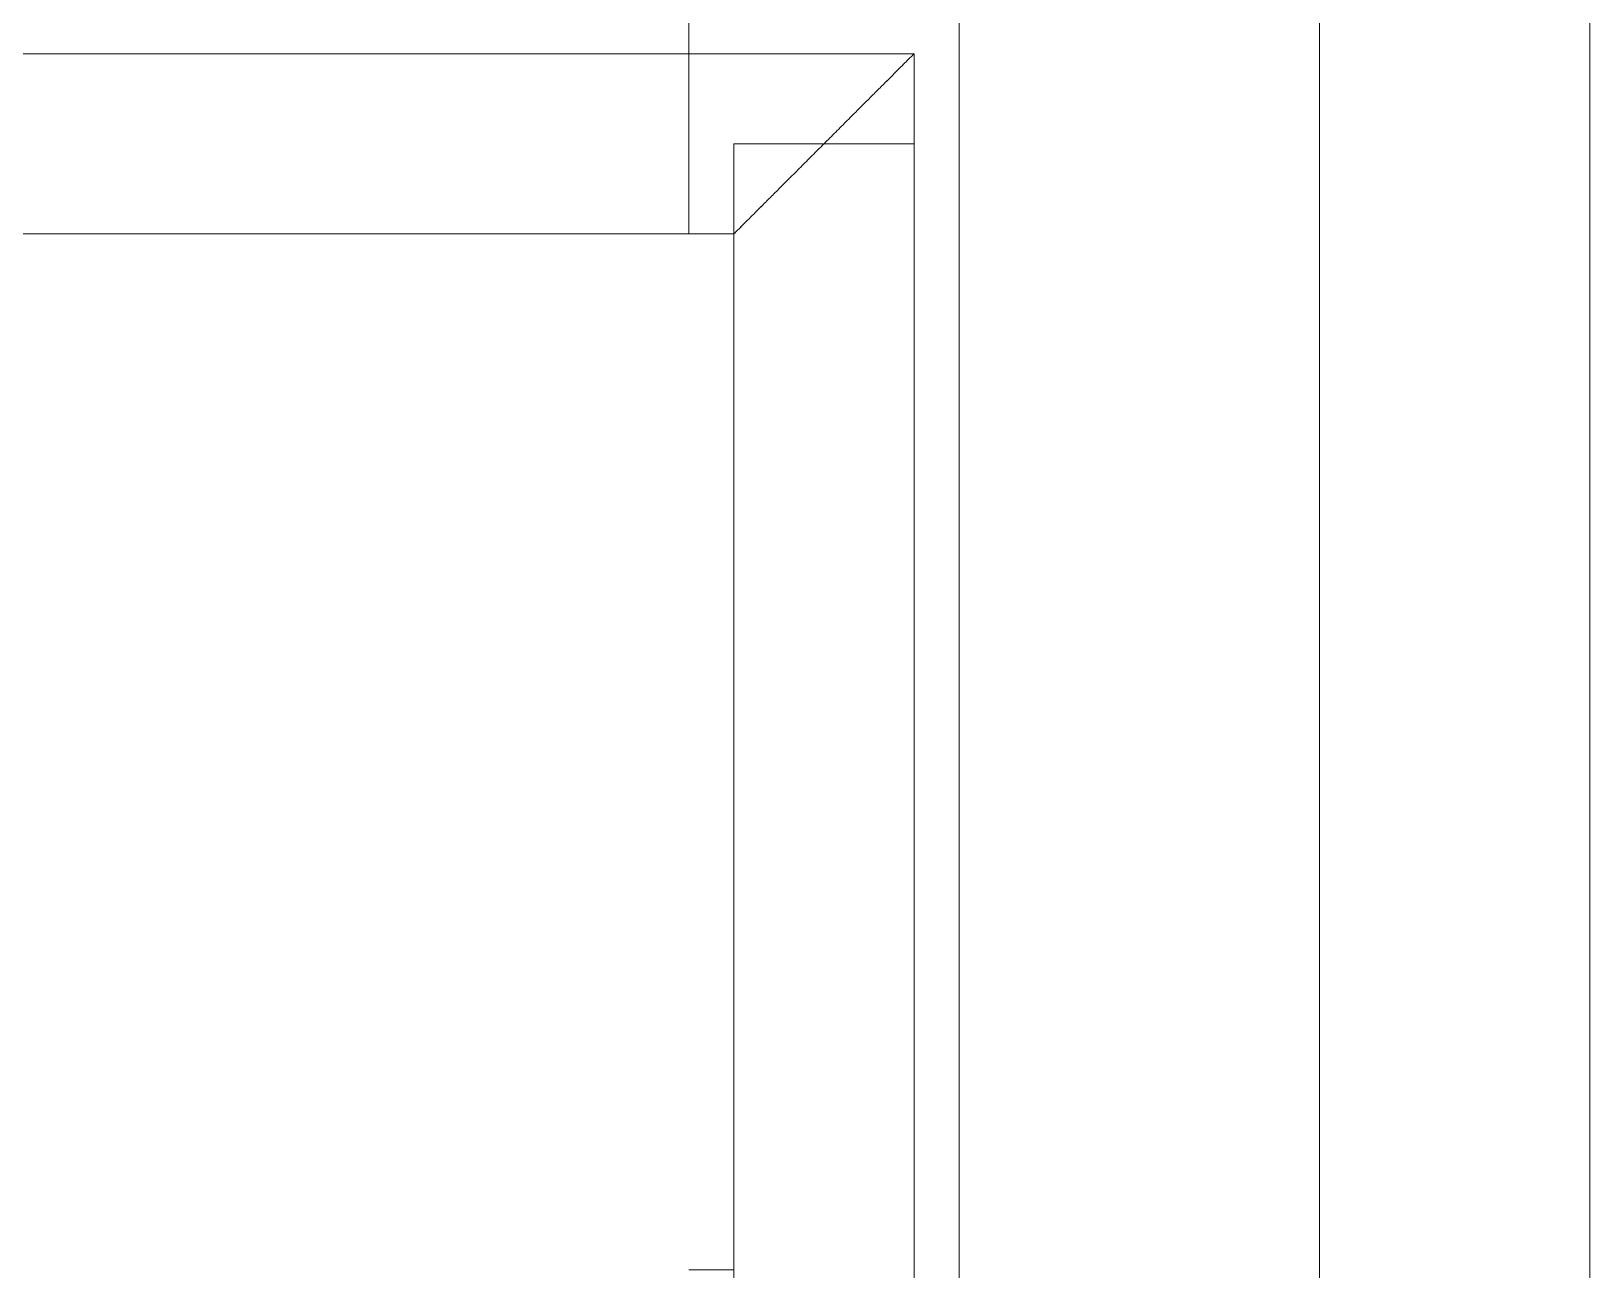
# Model space of a CAD drawing. Header units: inches. Extents: x 6 to 8416, y -388 to 6104.
# Drawn here: x 5383.02 to 5391.67, y 1438.69 to 1445.56 of the extents above; entities that cross this region are included whole.
import ezdxf

# ---------------------------------------------------------------- set-up
doc = ezdxf.new("R2010")
doc.units = ezdxf.units.IN
doc.header["$MEASUREMENT"] = 0
doc.linetypes.add('Overhead 3_32_', pattern=[60, 36, -24])
for name, color, linetype, lineweight in [('A-FLOR', 192, 'Continuous', 18), ('A-FLOR-HRAL', 11, 'Continuous', 9), ('S-STRS', 31, 'Continuous', 9), ('S-STRS-MBND', 31, 'Overhead 3_32_', 9)]:
    doc.layers.add(name, color=color, linetype=linetype, lineweight=lineweight)

# ---------------------------------------------------------------- blocks, each defined once
blk = doc.blocks.new('Railing - Railing-8922479-LEVEL 3 - PLAN Copy 1 Copy 1')
at = {"layer": 'A-FLOR-HRAL', "lineweight": 18}
for p, q in [((1260.625, 1445.4358), (1259.375, 1445.4358)), ((1260.625, 1445.4358), (1259.375, 1445.4358)), ((1260.625, 1445.4358), (1259.375, 1445.4358)), ((1260.625, 1445.4358), (1259.375, 1445.4358)), ((1260.625, 1445.4358), (1259.375, 1445.4358)), ((1260.625, 1445.4358), (1259.375, 1445.4358)), ((1260.625, 1445.4358), (1259.375, 1445.4358)), ((1260.625, 1445.4358), (1259.375, 1445.4358)), ((1260.625, 1445.4358), (1259.375, 1445.4358)), ((1260.625, 1444.9358), (1260.625, 1445.4358)), ((1260.625, 1444.9358), (1260.625, 1445.4358)), ((1260.625, 1444.9358), (1260.625, 1445.4358)), ((1260.625, 1444.9358), (1260.625, 1445.4358)), ((1260.625, 1444.9358), (1260.625, 1445.4358)), ((1260.625, 1444.9358), (1260.625, 1445.4358)), ((1260.625, 1444.9358), (1260.625, 1445.4358)), ((1260.625, 1444.9358), (1260.625, 1445.4358)), ((1260.625, 1444.9358), (1260.625, 1445.4358)), ((1260.625, 1438.21), (1260.625, 1444.9358)), ((1260.625, 1438.21), (1260.625, 1444.9358)), ((1260.625, 1438.21), (1260.625, 1444.9358)), ((1260.625, 1438.21), (1260.625, 1444.9358)), ((1260.625, 1438.21), (1260.625, 1444.9358)), ((1260.625, 1438.21), (1260.625, 1444.9358)), ((1260.625, 1438.21), (1260.625, 1444.9358)), ((1260.625, 1438.21), (1260.625, 1444.9358)), ((1260.625, 1438.21), (1260.625, 1444.9358)), ((1259.375, 1444.4358), (1259.625, 1444.4358)), ((1259.375, 1444.4358), (1259.625, 1444.4358)), ((1259.375, 1444.4358), (1259.625, 1444.4358)), ((1259.375, 1444.4358), (1259.625, 1444.4358)), ((1259.375, 1444.4358), (1259.625, 1444.4358)), ((1259.375, 1444.4358), (1259.625, 1444.4358)), ((1259.375, 1444.4358), (1259.625, 1444.4358)), ((1259.375, 1444.4358), (1259.625, 1444.4358)), ((1259.375, 1444.4358), (1259.625, 1444.4358)), ((1259.625, 1444.4358), (1259.625, 1438.6858)), ((1259.625, 1444.4358), (1259.625, 1438.6858)), ((1259.625, 1444.4358), (1259.625, 1438.6858)), ((1259.625, 1444.4358), (1259.625, 1438.6858)), ((1259.625, 1444.4358), (1259.625, 1438.6858)), ((1259.625, 1444.4358), (1259.625, 1438.6858)), ((1259.625, 1444.4358), (1259.625, 1438.6858)), ((1259.625, 1444.4358), (1259.625, 1438.6858)), ((1259.625, 1444.4358), (1259.625, 1438.6858)), ((1259.625, 1438.6858), (1259.375, 1438.6858)), ((1259.625, 1438.6858), (1259.375, 1438.6858)), ((1259.625, 1438.6858), (1259.375, 1438.6858)), ((1259.625, 1438.6858), (1259.375, 1438.6858)), ((1259.625, 1438.6858), (1259.375, 1438.6858)), ((1259.625, 1438.6858), (1259.375, 1438.6858)), ((1259.625, 1438.6858), (1259.375, 1438.6858)), ((1259.625, 1438.6858), (1259.375, 1438.6858)), ((1259.625, 1438.6858), (1259.375, 1438.6858))]:
    blk.add_line(p, q, dxfattribs=at)
for points, knots in [([(1260.125, 1444.9358), (1260.1358, 1444.9467), (1260.1575, 1444.9685), (1260.1903, 1445.0011), (1260.2228, 1445.0334), (1260.2545, 1445.0653), (1260.2856, 1445.0966), (1260.3165, 1445.1273), (1260.3465, 1445.1571), (1260.3752, 1445.186), (1260.4028, 1445.2138), (1260.4385, 1445.2492), (1260.4714, 1445.2821), (1260.501, 1445.312), (1260.5289, 1445.3397), (1260.5593, 1445.37), (1260.5882, 1445.399), (1260.6165, 1445.4272), (1260.6248, 1445.4358), (1260.625, 1445.4358)], [-0.5, -0.5, -0.5, -0.5, -0.4791667, -0.4583333, -0.4375, -0.4166667, -0.3958333, -0.375, -0.3541667, -0.3333333, -0.3125, -0.2916667, -0.25, -0.2291667, -0.2083333, -0.1666667, -0.125, -0.0833333, 0, 0, 0, 0]), ([(1260.625, 1445.4358), (1260.6248, 1445.4358), (1260.6165, 1445.4272), (1260.5882, 1445.399), (1260.5593, 1445.37), (1260.5289, 1445.3397), (1260.501, 1445.312), (1260.4714, 1445.2821), (1260.4385, 1445.2492), (1260.4028, 1445.2138), (1260.3752, 1445.186), (1260.3465, 1445.1571), (1260.3165, 1445.1273), (1260.2856, 1445.0966), (1260.2545, 1445.0653), (1260.2228, 1445.0334), (1260.1903, 1445.0011), (1260.1575, 1444.9685), (1260.1358, 1444.9467), (1260.125, 1444.9358)], [-1, -1, -1, -1, -0.9166667, -0.875, -0.8333333, -0.7916667, -0.7708333, -0.75, -0.7083333, -0.6875, -0.6666667, -0.6458333, -0.625, -0.6041667, -0.5833333, -0.5625, -0.5416667, -0.5208333, -0.5, -0.5, -0.5, -0.5]), ([(1260.625, 1445.4358), (1260.6248, 1445.4358), (1260.6165, 1445.4272), (1260.5882, 1445.399), (1260.5593, 1445.37), (1260.5289, 1445.3397), (1260.501, 1445.312), (1260.4714, 1445.2821), (1260.4385, 1445.2492), (1260.4028, 1445.2138), (1260.3752, 1445.186), (1260.3465, 1445.1571), (1260.3165, 1445.1273), (1260.2856, 1445.0966), (1260.2545, 1445.0653), (1260.2228, 1445.0334), (1260.1903, 1445.0011), (1260.1575, 1444.9685), (1260.1358, 1444.9467), (1260.125, 1444.9358)], [-1, -1, -1, -1, -0.9166667, -0.875, -0.8333333, -0.7916667, -0.7708333, -0.75, -0.7083333, -0.6875, -0.6666667, -0.6458333, -0.625, -0.6041667, -0.5833333, -0.5625, -0.5416667, -0.5208333, -0.5, -0.5, -0.5, -0.5]), ([(1260.125, 1444.9358), (1260.1358, 1444.9467), (1260.1575, 1444.9685), (1260.1903, 1445.0011), (1260.2228, 1445.0334), (1260.2545, 1445.0653), (1260.2856, 1445.0966), (1260.3165, 1445.1273), (1260.3465, 1445.1571), (1260.3752, 1445.186), (1260.4028, 1445.2138), (1260.4385, 1445.2492), (1260.4714, 1445.2821), (1260.501, 1445.312), (1260.5289, 1445.3397), (1260.5593, 1445.37), (1260.5882, 1445.399), (1260.6165, 1445.4272), (1260.6248, 1445.4358), (1260.625, 1445.4358)], [-0.5, -0.5, -0.5, -0.5, -0.4791667, -0.4583333, -0.4375, -0.4166667, -0.3958333, -0.375, -0.3541667, -0.3333333, -0.3125, -0.2916667, -0.25, -0.2291667, -0.2083333, -0.1666667, -0.125, -0.0833333, 0, 0, 0, 0]), ([(1260.125, 1444.9358), (1260.1358, 1444.9467), (1260.1575, 1444.9685), (1260.1903, 1445.0011), (1260.2228, 1445.0334), (1260.2545, 1445.0653), (1260.2856, 1445.0966), (1260.3165, 1445.1273), (1260.3465, 1445.1571), (1260.3752, 1445.186), (1260.4028, 1445.2138), (1260.4385, 1445.2492), (1260.4714, 1445.2821), (1260.501, 1445.312), (1260.5289, 1445.3397), (1260.5593, 1445.37), (1260.5882, 1445.399), (1260.6165, 1445.4272), (1260.6248, 1445.4358), (1260.625, 1445.4358)], [-0.5, -0.5, -0.5, -0.5, -0.4791667, -0.4583333, -0.4375, -0.4166667, -0.3958333, -0.375, -0.3541667, -0.3333333, -0.3125, -0.2916667, -0.25, -0.2291667, -0.2083333, -0.1666667, -0.125, -0.0833333, 0, 0, 0, 0]), ([(1260.625, 1445.4358), (1260.6248, 1445.4358), (1260.6165, 1445.4272), (1260.5882, 1445.399), (1260.5593, 1445.37), (1260.5289, 1445.3397), (1260.501, 1445.312), (1260.4714, 1445.2821), (1260.4385, 1445.2492), (1260.4028, 1445.2138), (1260.3752, 1445.186), (1260.3465, 1445.1571), (1260.3165, 1445.1273), (1260.2856, 1445.0966), (1260.2545, 1445.0653), (1260.2228, 1445.0334), (1260.1903, 1445.0011), (1260.1575, 1444.9685), (1260.1358, 1444.9467), (1260.125, 1444.9358)], [-1, -1, -1, -1, -0.9166667, -0.875, -0.8333333, -0.7916667, -0.7708333, -0.75, -0.7083333, -0.6875, -0.6666667, -0.6458333, -0.625, -0.6041667, -0.5833333, -0.5625, -0.5416667, -0.5208333, -0.5, -0.5, -0.5, -0.5]), ([(1260.125, 1444.9358), (1260.1358, 1444.9467), (1260.1575, 1444.9685), (1260.1903, 1445.0011), (1260.2228, 1445.0334), (1260.2545, 1445.0653), (1260.2856, 1445.0966), (1260.3165, 1445.1273), (1260.3465, 1445.1571), (1260.3752, 1445.186), (1260.4028, 1445.2138), (1260.4385, 1445.2492), (1260.4714, 1445.2821), (1260.501, 1445.312), (1260.5289, 1445.3397), (1260.5593, 1445.37), (1260.5882, 1445.399), (1260.6023, 1445.4131), (1260.608, 1445.4187)], [-0.5, -0.5, -0.5, -0.5, -0.4791667, -0.4583333, -0.4375, -0.4166667, -0.3958333, -0.375, -0.3541667, -0.3333333, -0.3125, -0.2916667, -0.25, -0.2291667, -0.2083333, -0.1666667, -0.125, -0.0833333, -0.0833333, -0.0833333, -0.0833333]), ([(1260.625, 1445.4358), (1260.6248, 1445.4358), (1260.6165, 1445.4272), (1260.5882, 1445.399), (1260.5593, 1445.37), (1260.5289, 1445.3397), (1260.501, 1445.312), (1260.4714, 1445.2821), (1260.4385, 1445.2492), (1260.4028, 1445.2138), (1260.3844, 1445.1952), (1260.375, 1445.1858)], [-1, -1, -1, -1, -0.9166667, -0.875, -0.8333333, -0.7916667, -0.7708333, -0.75, -0.7083333, -0.6875, -0.6666667, -0.6666667, -0.6666667, -0.6666667]), ([(1260.625, 1445.4358), (1260.6248, 1445.4358), (1260.6165, 1445.4272), (1260.5882, 1445.399), (1260.5593, 1445.37), (1260.5289, 1445.3397), (1260.501, 1445.312), (1260.4862, 1445.297), (1260.4786, 1445.2893)], [-1, -1, -1, -1, -0.9166667, -0.875, -0.8333333, -0.7916667, -0.7708333, -0.75, -0.75, -0.75, -0.75]), ([(1260.4786, 1445.2893), (1260.4862, 1445.297), (1260.501, 1445.312), (1260.5289, 1445.3397), (1260.5593, 1445.37), (1260.5882, 1445.399), (1260.6165, 1445.4272), (1260.6248, 1445.4358), (1260.625, 1445.4358)], [-0.25, -0.25, -0.25, -0.25, -0.2291667, -0.2083333, -0.1666667, -0.125, -0.0833333, 0, 0, 0, 0]), ([(1260.625, 1445.4358), (1260.6248, 1445.4358), (1260.6165, 1445.4272), (1260.5882, 1445.399), (1260.5689, 1445.3797), (1260.558, 1445.3688)], [-1, -1, -1, -1, -0.9166667, -0.875, -0.8333333, -0.8333333, -0.8333333, -0.8333333]), ([(1260.4786, 1445.2893), (1260.4862, 1445.297), (1260.501, 1445.312), (1260.5289, 1445.3397), (1260.5471, 1445.3579), (1260.558, 1445.3688)], [-0.25, -0.25, -0.25, -0.25, -0.22916667, -0.20833333, -0.16666667, -0.16666667, -0.16666667, -0.16666667]), ([(1260.4786, 1445.2893), (1260.4862, 1445.297), (1260.501, 1445.312), (1260.5289, 1445.3397), (1260.5471, 1445.3579), (1260.558, 1445.3688)], [-0.25, -0.25, -0.25, -0.25, -0.22916667, -0.20833333, -0.16666667, -0.16666667, -0.16666667, -0.16666667]), ([(1260.558, 1445.3688), (1260.5471, 1445.3579), (1260.5289, 1445.3397), (1260.501, 1445.312), (1260.4862, 1445.297), (1260.4786, 1445.2893)], [-0.83333333, -0.83333333, -0.83333333, -0.83333333, -0.79166667, -0.77083333, -0.75, -0.75, -0.75, -0.75]), ([(1260.558, 1445.3688), (1260.5471, 1445.3579), (1260.5289, 1445.3397), (1260.501, 1445.312), (1260.4862, 1445.297), (1260.4786, 1445.2893)], [-0.83333333, -0.83333333, -0.83333333, -0.83333333, -0.79166667, -0.77083333, -0.75, -0.75, -0.75, -0.75]), ([(1260.4786, 1445.2893), (1260.4862, 1445.297), (1260.501, 1445.312), (1260.5289, 1445.3397), (1260.5471, 1445.3579), (1260.558, 1445.3688)], [-0.25, -0.25, -0.25, -0.25, -0.22916667, -0.20833333, -0.16666667, -0.16666667, -0.16666667, -0.16666667]), ([(1260.558, 1445.3688), (1260.5471, 1445.3579), (1260.5289, 1445.3397), (1260.501, 1445.312), (1260.4862, 1445.297), (1260.4786, 1445.2893)], [-0.83333333, -0.83333333, -0.83333333, -0.83333333, -0.79166667, -0.77083333, -0.75, -0.75, -0.75, -0.75]), ([(1260.558, 1445.3688), (1260.5471, 1445.3579), (1260.5289, 1445.3397), (1260.501, 1445.312), (1260.4862, 1445.297), (1260.4786, 1445.2893)], [-0.83333333, -0.83333333, -0.83333333, -0.83333333, -0.79166667, -0.77083333, -0.75, -0.75, -0.75, -0.75]), ([(1260.4786, 1445.2893), (1260.4862, 1445.297), (1260.501, 1445.312), (1260.5289, 1445.3397), (1260.5471, 1445.3579), (1260.558, 1445.3688)], [-0.25, -0.25, -0.25, -0.25, -0.22916667, -0.20833333, -0.16666667, -0.16666667, -0.16666667, -0.16666667]), ([(1260.375, 1445.1858), (1260.3844, 1445.1952), (1260.4028, 1445.2138), (1260.4385, 1445.2492), (1260.4632, 1445.2739), (1260.4786, 1445.2893)], [-0.33333333, -0.33333333, -0.33333333, -0.33333333, -0.3125, -0.29166667, -0.25, -0.25, -0.25, -0.25]), ([(1260.375, 1445.1858), (1260.3844, 1445.1952), (1260.4028, 1445.2138), (1260.4385, 1445.2492), (1260.4632, 1445.2739), (1260.4786, 1445.2893)], [-0.33333333, -0.33333333, -0.33333333, -0.33333333, -0.3125, -0.29166667, -0.25, -0.25, -0.25, -0.25]), ([(1260.4786, 1445.2893), (1260.4632, 1445.2739), (1260.4385, 1445.2492), (1260.4028, 1445.2138), (1260.3844, 1445.1952), (1260.375, 1445.1858)], [-0.75, -0.75, -0.75, -0.75, -0.70833333, -0.6875, -0.66666667, -0.66666667, -0.66666667, -0.66666667]), ([(1260.4786, 1445.2893), (1260.4632, 1445.2739), (1260.4385, 1445.2492), (1260.4028, 1445.2138), (1260.3844, 1445.1952), (1260.375, 1445.1858)], [-0.75, -0.75, -0.75, -0.75, -0.70833333, -0.6875, -0.66666667, -0.66666667, -0.66666667, -0.66666667]), ([(1260.375, 1445.1858), (1260.3844, 1445.1952), (1260.4028, 1445.2138), (1260.4385, 1445.2492), (1260.4632, 1445.2739), (1260.4786, 1445.2893)], [-0.33333333, -0.33333333, -0.33333333, -0.33333333, -0.3125, -0.29166667, -0.25, -0.25, -0.25, -0.25]), ([(1260.4786, 1445.2893), (1260.4632, 1445.2739), (1260.4385, 1445.2492), (1260.4028, 1445.2138), (1260.3844, 1445.1952), (1260.375, 1445.1858)], [-0.75, -0.75, -0.75, -0.75, -0.70833333, -0.6875, -0.66666667, -0.66666667, -0.66666667, -0.66666667]), ([(1260.375, 1445.1858), (1260.3844, 1445.1952), (1260.4028, 1445.2138), (1260.4385, 1445.2492), (1260.4632, 1445.2739), (1260.4786, 1445.2893)], [-0.33333333, -0.33333333, -0.33333333, -0.33333333, -0.3125, -0.29166667, -0.25, -0.25, -0.25, -0.25]), ([(1260.4786, 1445.2893), (1260.4632, 1445.2739), (1260.4385, 1445.2492), (1260.4028, 1445.2138), (1260.3844, 1445.1952), (1260.375, 1445.1858)], [-0.75, -0.75, -0.75, -0.75, -0.70833333, -0.6875, -0.66666667, -0.66666667, -0.66666667, -0.66666667]), ([(1260.4786, 1445.2893), (1260.4632, 1445.2739), (1260.4385, 1445.2492), (1260.4028, 1445.2138), (1260.3844, 1445.1952), (1260.375, 1445.1858)], [-0.75, -0.75, -0.75, -0.75, -0.70833333, -0.6875, -0.66666667, -0.66666667, -0.66666667, -0.66666667]), ([(1260.375, 1445.1858), (1260.3844, 1445.1952), (1260.4028, 1445.2138), (1260.4385, 1445.2492), (1260.4632, 1445.2739), (1260.4786, 1445.2893)], [-0.33333333, -0.33333333, -0.33333333, -0.33333333, -0.3125, -0.29166667, -0.25, -0.25, -0.25, -0.25]), ([(1259.642, 1444.4528), (1259.6477, 1444.4585), (1259.6618, 1444.4725), (1259.6907, 1444.5015), (1259.7211, 1444.5319), (1259.749, 1444.5596), (1259.7786, 1444.5894), (1259.8115, 1444.6223), (1259.8472, 1444.6578), (1259.8748, 1444.6856), (1259.9035, 1444.7145), (1259.9335, 1444.7443), (1259.9644, 1444.7749), (1259.9955, 1444.8063), (1260.0272, 1444.8382), (1260.0597, 1444.8705), (1260.0925, 1444.9031), (1260.1142, 1444.9249), (1260.125, 1444.9358)], [-0.9166667, -0.9166667, -0.9166667, -0.9166667, -0.875, -0.8333333, -0.7916667, -0.7708333, -0.75, -0.7083333, -0.6875, -0.6666667, -0.6458333, -0.625, -0.6041667, -0.5833333, -0.5625, -0.5416667, -0.5208333, -0.5, -0.5, -0.5, -0.5]), ([(1260.125, 1444.9358), (1260.1142, 1444.9249), (1260.0925, 1444.9031), (1260.0597, 1444.8705), (1260.0272, 1444.8382), (1259.9955, 1444.8063), (1259.9644, 1444.7749), (1259.9335, 1444.7443), (1259.9035, 1444.7145), (1259.8748, 1444.6856), (1259.8472, 1444.6578), (1259.8115, 1444.6223), (1259.7786, 1444.5894), (1259.749, 1444.5596), (1259.7211, 1444.5319), (1259.6907, 1444.5015), (1259.6618, 1444.4725), (1259.6477, 1444.4585), (1259.642, 1444.4528)], [-0.5, -0.5, -0.5, -0.5, -0.4791667, -0.4583333, -0.4375, -0.4166667, -0.3958333, -0.375, -0.3541667, -0.3333333, -0.3125, -0.2916667, -0.25, -0.2291667, -0.2083333, -0.1666667, -0.125, -0.0833333, -0.0833333, -0.0833333, -0.0833333]), ([(1260.125, 1444.9358), (1260.1142, 1444.9249), (1260.0925, 1444.9031), (1260.0597, 1444.8705), (1260.0272, 1444.8382), (1259.9955, 1444.8063), (1259.9644, 1444.7749), (1259.9335, 1444.7443), (1259.9035, 1444.7145), (1259.8748, 1444.6856), (1259.8472, 1444.6578), (1259.8115, 1444.6223), (1259.7786, 1444.5894), (1259.749, 1444.5596), (1259.7211, 1444.5319), (1259.6907, 1444.5015), (1259.6618, 1444.4725), (1259.6477, 1444.4585), (1259.642, 1444.4528)], [-0.5, -0.5, -0.5, -0.5, -0.4791667, -0.4583333, -0.4375, -0.4166667, -0.3958333, -0.375, -0.3541667, -0.3333333, -0.3125, -0.2916667, -0.25, -0.2291667, -0.2083333, -0.1666667, -0.125, -0.0833333, -0.0833333, -0.0833333, -0.0833333]), ([(1260.125, 1444.9358), (1260.1142, 1444.9249), (1260.0925, 1444.9031), (1260.0597, 1444.8705), (1260.0272, 1444.8382), (1259.9955, 1444.8063), (1259.9644, 1444.7749), (1259.9335, 1444.7443), (1259.9035, 1444.7145), (1259.8748, 1444.6856), (1259.8472, 1444.6578), (1259.8115, 1444.6223), (1259.7786, 1444.5894), (1259.749, 1444.5596), (1259.7211, 1444.5319), (1259.7029, 1444.5137), (1259.692, 1444.5028)], [-0.5, -0.5, -0.5, -0.5, -0.4791667, -0.4583333, -0.4375, -0.4166667, -0.3958333, -0.375, -0.3541667, -0.3333333, -0.3125, -0.2916667, -0.25, -0.2291667, -0.2083333, -0.1666667, -0.1666667, -0.1666667, -0.1666667]), ([(1259.7714, 1444.5822), (1259.7868, 1444.5977), (1259.8115, 1444.6223), (1259.8472, 1444.6578), (1259.8748, 1444.6856), (1259.9035, 1444.7145), (1259.9335, 1444.7443), (1259.9644, 1444.7749), (1259.9955, 1444.8063), (1260.0272, 1444.8382), (1260.0597, 1444.8705), (1260.0925, 1444.9031), (1260.1142, 1444.9249), (1260.125, 1444.9358)], [-0.75, -0.75, -0.75, -0.75, -0.7083333, -0.6875, -0.6666667, -0.6458333, -0.625, -0.6041667, -0.5833333, -0.5625, -0.5416667, -0.5208333, -0.5, -0.5, -0.5, -0.5]), ([(1259.642, 1444.4528), (1259.6477, 1444.4585), (1259.6618, 1444.4725), (1259.6907, 1444.5015), (1259.7211, 1444.5319), (1259.749, 1444.5596), (1259.7786, 1444.5894), (1259.8115, 1444.6223), (1259.8472, 1444.6578), (1259.8748, 1444.6856), (1259.9035, 1444.7145), (1259.9335, 1444.7443), (1259.9644, 1444.7749), (1259.9851, 1444.7958), (1259.9956, 1444.8064)], [-0.9166667, -0.9166667, -0.9166667, -0.9166667, -0.875, -0.8333333, -0.7916667, -0.7708333, -0.75, -0.7083333, -0.6875, -0.6666667, -0.6458333, -0.625, -0.6041667, -0.5833333, -0.5833333, -0.5833333, -0.5833333]), ([(1259.692, 1444.5028), (1259.7029, 1444.5137), (1259.7211, 1444.5319), (1259.749, 1444.5596), (1259.7786, 1444.5894), (1259.8115, 1444.6223), (1259.8472, 1444.6578), (1259.8748, 1444.6856), (1259.9035, 1444.7145), (1259.9335, 1444.7443), (1259.9644, 1444.7749), (1259.9851, 1444.7958), (1259.9956, 1444.8064)], [-0.8333333, -0.8333333, -0.8333333, -0.8333333, -0.7916667, -0.7708333, -0.75, -0.7083333, -0.6875, -0.6666667, -0.6458333, -0.625, -0.6041667, -0.5833333, -0.5833333, -0.5833333, -0.5833333]), ([(1259.9956, 1444.8064), (1259.9851, 1444.7958), (1259.9644, 1444.7749), (1259.9335, 1444.7443), (1259.9035, 1444.7145), (1259.8748, 1444.6856), (1259.8472, 1444.6578), (1259.8115, 1444.6223), (1259.7786, 1444.5894), (1259.749, 1444.5596), (1259.7211, 1444.5319), (1259.7029, 1444.5137), (1259.692, 1444.5028)], [-0.4166667, -0.4166667, -0.4166667, -0.4166667, -0.3958333, -0.375, -0.3541667, -0.3333333, -0.3125, -0.2916667, -0.25, -0.2291667, -0.2083333, -0.1666667, -0.1666667, -0.1666667, -0.1666667]), ([(1259.875, 1444.6858), (1259.8656, 1444.6763), (1259.8472, 1444.6578), (1259.8115, 1444.6223), (1259.7786, 1444.5894), (1259.749, 1444.5596), (1259.7211, 1444.5319), (1259.7029, 1444.5137), (1259.692, 1444.5028)], [-0.3333333, -0.3333333, -0.3333333, -0.3333333, -0.3125, -0.2916667, -0.25, -0.2291667, -0.2083333, -0.1666667, -0.1666667, -0.1666667, -0.1666667]), ([(1259.7714, 1444.5822), (1259.7868, 1444.5977), (1259.8115, 1444.6223), (1259.8472, 1444.6578), (1259.8656, 1444.6763), (1259.875, 1444.6858)], [-0.75, -0.75, -0.75, -0.75, -0.70833333, -0.6875, -0.66666667, -0.66666667, -0.66666667, -0.66666667]), ([(1259.875, 1444.6858), (1259.8656, 1444.6763), (1259.8472, 1444.6578), (1259.8115, 1444.6223), (1259.7868, 1444.5977), (1259.7714, 1444.5822)], [-0.33333333, -0.33333333, -0.33333333, -0.33333333, -0.3125, -0.29166667, -0.25, -0.25, -0.25, -0.25]), ([(1259.7714, 1444.5822), (1259.7868, 1444.5977), (1259.8115, 1444.6223), (1259.8472, 1444.6578), (1259.8656, 1444.6763), (1259.875, 1444.6858)], [-0.75, -0.75, -0.75, -0.75, -0.70833333, -0.6875, -0.66666667, -0.66666667, -0.66666667, -0.66666667]), ([(1259.875, 1444.6858), (1259.8656, 1444.6763), (1259.8472, 1444.6578), (1259.8115, 1444.6223), (1259.7868, 1444.5977), (1259.7714, 1444.5822)], [-0.33333333, -0.33333333, -0.33333333, -0.33333333, -0.3125, -0.29166667, -0.25, -0.25, -0.25, -0.25]), ([(1259.7714, 1444.5822), (1259.7868, 1444.5977), (1259.8115, 1444.6223), (1259.8472, 1444.6578), (1259.8656, 1444.6763), (1259.875, 1444.6858)], [-0.75, -0.75, -0.75, -0.75, -0.70833333, -0.6875, -0.66666667, -0.66666667, -0.66666667, -0.66666667]), ([(1259.875, 1444.6858), (1259.8656, 1444.6763), (1259.8472, 1444.6578), (1259.8115, 1444.6223), (1259.7868, 1444.5977), (1259.7714, 1444.5822)], [-0.33333333, -0.33333333, -0.33333333, -0.33333333, -0.3125, -0.29166667, -0.25, -0.25, -0.25, -0.25]), ([(1259.7714, 1444.5822), (1259.7868, 1444.5977), (1259.8115, 1444.6223), (1259.8472, 1444.6578), (1259.8656, 1444.6763), (1259.875, 1444.6858)], [-0.75, -0.75, -0.75, -0.75, -0.70833333, -0.6875, -0.66666667, -0.66666667, -0.66666667, -0.66666667]), ([(1259.875, 1444.6858), (1259.8656, 1444.6763), (1259.8472, 1444.6578), (1259.8115, 1444.6223), (1259.7868, 1444.5977), (1259.7714, 1444.5822)], [-0.33333333, -0.33333333, -0.33333333, -0.33333333, -0.3125, -0.29166667, -0.25, -0.25, -0.25, -0.25]), ([(1259.7714, 1444.5822), (1259.7868, 1444.5977), (1259.8115, 1444.6223), (1259.8472, 1444.6578), (1259.8656, 1444.6763), (1259.875, 1444.6858)], [-0.75, -0.75, -0.75, -0.75, -0.70833333, -0.6875, -0.66666667, -0.66666667, -0.66666667, -0.66666667]), ([(1259.642, 1444.4528), (1259.6477, 1444.4585), (1259.6618, 1444.4725), (1259.6907, 1444.5015), (1259.7211, 1444.5319), (1259.749, 1444.5596), (1259.7638, 1444.5745), (1259.7714, 1444.5822)], [-0.9166667, -0.9166667, -0.9166667, -0.9166667, -0.875, -0.8333333, -0.7916667, -0.7708333, -0.75, -0.75, -0.75, -0.75]), ([(1259.692, 1444.5028), (1259.7029, 1444.5137), (1259.7211, 1444.5319), (1259.749, 1444.5596), (1259.7638, 1444.5745), (1259.7714, 1444.5822)], [-0.83333333, -0.83333333, -0.83333333, -0.83333333, -0.79166667, -0.77083333, -0.75, -0.75, -0.75, -0.75]), ([(1259.7714, 1444.5822), (1259.7638, 1444.5745), (1259.749, 1444.5596), (1259.7211, 1444.5319), (1259.7029, 1444.5137), (1259.692, 1444.5028)], [-0.25, -0.25, -0.25, -0.25, -0.22916667, -0.20833333, -0.16666667, -0.16666667, -0.16666667, -0.16666667]), ([(1259.692, 1444.5028), (1259.7029, 1444.5137), (1259.7211, 1444.5319), (1259.749, 1444.5596), (1259.7638, 1444.5745), (1259.7714, 1444.5822)], [-0.83333333, -0.83333333, -0.83333333, -0.83333333, -0.79166667, -0.77083333, -0.75, -0.75, -0.75, -0.75]), ([(1259.7714, 1444.5822), (1259.7638, 1444.5745), (1259.749, 1444.5596), (1259.7211, 1444.5319), (1259.7029, 1444.5137), (1259.692, 1444.5028)], [-0.25, -0.25, -0.25, -0.25, -0.22916667, -0.20833333, -0.16666667, -0.16666667, -0.16666667, -0.16666667]), ([(1259.692, 1444.5028), (1259.7029, 1444.5137), (1259.7211, 1444.5319), (1259.749, 1444.5596), (1259.7638, 1444.5745), (1259.7714, 1444.5822)], [-0.83333333, -0.83333333, -0.83333333, -0.83333333, -0.79166667, -0.77083333, -0.75, -0.75, -0.75, -0.75]), ([(1259.7714, 1444.5822), (1259.7638, 1444.5745), (1259.749, 1444.5596), (1259.7211, 1444.5319), (1259.7029, 1444.5137), (1259.692, 1444.5028)], [-0.25, -0.25, -0.25, -0.25, -0.22916667, -0.20833333, -0.16666667, -0.16666667, -0.16666667, -0.16666667]), ([(1259.692, 1444.5028), (1259.7029, 1444.5137), (1259.7211, 1444.5319), (1259.749, 1444.5596), (1259.7638, 1444.5745), (1259.7714, 1444.5822)], [-0.83333333, -0.83333333, -0.83333333, -0.83333333, -0.79166667, -0.77083333, -0.75, -0.75, -0.75, -0.75]), ([(1259.7714, 1444.5822), (1259.7638, 1444.5745), (1259.749, 1444.5596), (1259.7211, 1444.5319), (1259.7029, 1444.5137), (1259.692, 1444.5028)], [-0.25, -0.25, -0.25, -0.25, -0.22916667, -0.20833333, -0.16666667, -0.16666667, -0.16666667, -0.16666667]), ([(1259.692, 1444.5028), (1259.7029, 1444.5137), (1259.7211, 1444.5319), (1259.749, 1444.5596), (1259.7638, 1444.5745), (1259.7714, 1444.5822)], [-0.83333333, -0.83333333, -0.83333333, -0.83333333, -0.79166667, -0.77083333, -0.75, -0.75, -0.75, -0.75])]:
    blk.add_open_spline(points, degree=3, knots=knots, dxfattribs=at)
for points in [[(1260.558, 1445.3688), (1260.5689, 1445.3797), (1260.5882, 1445.399), (1260.6023, 1445.4131), (1260.608, 1445.4187)], [(1260.558, 1445.3688), (1260.5689, 1445.3797), (1260.5882, 1445.399), (1260.6023, 1445.4131), (1260.608, 1445.4187)], [(1260.608, 1445.4187), (1260.6023, 1445.4131), (1260.5882, 1445.399), (1260.5689, 1445.3797), (1260.558, 1445.3688)], [(1260.608, 1445.4187), (1260.6023, 1445.4131), (1260.5882, 1445.399), (1260.5689, 1445.3797), (1260.558, 1445.3688)], [(1260.558, 1445.3688), (1260.5689, 1445.3797), (1260.5882, 1445.399), (1260.6023, 1445.4131), (1260.608, 1445.4187)], [(1260.608, 1445.4187), (1260.6023, 1445.4131), (1260.5882, 1445.399), (1260.5689, 1445.3797), (1260.558, 1445.3688)], [(1260.558, 1445.3688), (1260.5689, 1445.3797), (1260.5882, 1445.399), (1260.6023, 1445.4131), (1260.608, 1445.4187)], [(1260.608, 1445.4187), (1260.6192, 1445.43), (1260.6248, 1445.4358), (1260.625, 1445.4358)], [(1260.608, 1445.4187), (1260.6192, 1445.43), (1260.6248, 1445.4358), (1260.625, 1445.4358)], [(1260.625, 1445.4358), (1260.6248, 1445.4358), (1260.6192, 1445.43), (1260.608, 1445.4187)], [(1260.625, 1445.4358), (1260.6248, 1445.4358), (1260.6192, 1445.43), (1260.608, 1445.4187)], [(1260.608, 1445.4187), (1260.6192, 1445.43), (1260.6248, 1445.4358), (1260.625, 1445.4358)], [(1260.625, 1445.4358), (1260.6248, 1445.4358), (1260.6192, 1445.43), (1260.608, 1445.4187)], [(1260.608, 1445.4187), (1260.6192, 1445.43), (1260.6248, 1445.4358), (1260.625, 1445.4358)], [(1260.608, 1445.4187), (1260.6192, 1445.43), (1260.6248, 1445.4358), (1260.625, 1445.4358)], [(1260.375, 1445.1858), (1260.3656, 1445.1763), (1260.3465, 1445.1571), (1260.3165, 1445.1273), (1260.2856, 1445.0966), (1260.2545, 1445.0653), (1260.2228, 1445.0334), (1260.1903, 1445.0011), (1260.1575, 1444.9685), (1260.1358, 1444.9467), (1260.125, 1444.9358)], [(1260.375, 1445.1858), (1260.3656, 1445.1763), (1260.3465, 1445.1571), (1260.3165, 1445.1273), (1260.2856, 1445.0966), (1260.2545, 1445.0653), (1260.2228, 1445.0334), (1260.1903, 1445.0011), (1260.1575, 1444.9685), (1260.1358, 1444.9467), (1260.125, 1444.9358)], [(1260.375, 1445.1858), (1260.3656, 1445.1763), (1260.3465, 1445.1571), (1260.3165, 1445.1273), (1260.2856, 1445.0966), (1260.2545, 1445.0653), (1260.2228, 1445.0334), (1260.1903, 1445.0011), (1260.1575, 1444.9685), (1260.1358, 1444.9467), (1260.125, 1444.9358)], [(1260.2544, 1445.0652), (1260.2649, 1445.0757), (1260.2856, 1445.0966), (1260.3165, 1445.1273), (1260.3465, 1445.1571), (1260.3656, 1445.1763), (1260.375, 1445.1858)], [(1260.2544, 1445.0652), (1260.2649, 1445.0757), (1260.2856, 1445.0966), (1260.3165, 1445.1273), (1260.3465, 1445.1571), (1260.3656, 1445.1763), (1260.375, 1445.1858)], [(1260.375, 1445.1858), (1260.3656, 1445.1763), (1260.3465, 1445.1571), (1260.3165, 1445.1273), (1260.2856, 1445.0966), (1260.2649, 1445.0757), (1260.2544, 1445.0652)], [(1260.375, 1445.1858), (1260.3656, 1445.1763), (1260.3465, 1445.1571), (1260.3165, 1445.1273), (1260.2856, 1445.0966), (1260.2649, 1445.0757), (1260.2544, 1445.0652)], [(1260.2544, 1445.0652), (1260.2649, 1445.0757), (1260.2856, 1445.0966), (1260.3165, 1445.1273), (1260.3465, 1445.1571), (1260.3656, 1445.1763), (1260.375, 1445.1858)], [(1260.2544, 1445.0652), (1260.2649, 1445.0757), (1260.2856, 1445.0966), (1260.3165, 1445.1273), (1260.3465, 1445.1571), (1260.3656, 1445.1763), (1260.375, 1445.1858)], [(1260.375, 1445.1858), (1260.3656, 1445.1763), (1260.3465, 1445.1571), (1260.3165, 1445.1273), (1260.2856, 1445.0966), (1260.2649, 1445.0757), (1260.2544, 1445.0652)], [(1260.2544, 1445.0652), (1260.2649, 1445.0757), (1260.2856, 1445.0966), (1260.3165, 1445.1273), (1260.3465, 1445.1571), (1260.3656, 1445.1763), (1260.375, 1445.1858)], [(1260.125, 1444.9358), (1260.1358, 1444.9467), (1260.1575, 1444.9685), (1260.1903, 1445.0011), (1260.2228, 1445.0334), (1260.2439, 1445.0546), (1260.2544, 1445.0652)], [(1260.125, 1444.9358), (1260.1358, 1444.9467), (1260.1575, 1444.9685), (1260.1903, 1445.0011), (1260.2228, 1445.0334), (1260.2439, 1445.0546), (1260.2544, 1445.0652)], [(1260.2544, 1445.0652), (1260.2439, 1445.0546), (1260.2228, 1445.0334), (1260.1903, 1445.0011), (1260.1575, 1444.9685), (1260.1358, 1444.9467), (1260.125, 1444.9358)], [(1260.2544, 1445.0652), (1260.2439, 1445.0546), (1260.2228, 1445.0334), (1260.1903, 1445.0011), (1260.1575, 1444.9685), (1260.1358, 1444.9467), (1260.125, 1444.9358)], [(1260.125, 1444.9358), (1260.1358, 1444.9467), (1260.1575, 1444.9685), (1260.1903, 1445.0011), (1260.2228, 1445.0334), (1260.2439, 1445.0546), (1260.2544, 1445.0652)], [(1260.125, 1444.9358), (1260.1358, 1444.9467), (1260.1575, 1444.9685), (1260.1903, 1445.0011), (1260.2228, 1445.0334), (1260.2439, 1445.0546), (1260.2544, 1445.0652)], [(1260.2544, 1445.0652), (1260.2439, 1445.0546), (1260.2228, 1445.0334), (1260.1903, 1445.0011), (1260.1575, 1444.9685), (1260.1358, 1444.9467), (1260.125, 1444.9358)], [(1260.125, 1444.9358), (1260.1358, 1444.9467), (1260.1575, 1444.9685), (1260.1903, 1445.0011), (1260.2228, 1445.0334), (1260.2439, 1445.0546), (1260.2544, 1445.0652)], [(1259.9956, 1444.8064), (1260.0061, 1444.8169), (1260.0272, 1444.8382), (1260.0597, 1444.8705), (1260.0925, 1444.9031), (1260.1142, 1444.9249), (1260.125, 1444.9358)], [(1260.125, 1444.9358), (1260.1142, 1444.9249), (1260.0925, 1444.9031), (1260.0597, 1444.8705), (1260.0272, 1444.8382), (1260.0061, 1444.8169), (1259.9956, 1444.8064)], [(1259.9956, 1444.8064), (1260.0061, 1444.8169), (1260.0272, 1444.8382), (1260.0597, 1444.8705), (1260.0925, 1444.9031), (1260.1142, 1444.9249), (1260.125, 1444.9358)], [(1260.125, 1444.9358), (1260.1142, 1444.9249), (1260.0925, 1444.9031), (1260.0597, 1444.8705), (1260.0272, 1444.8382), (1260.0061, 1444.8169), (1259.9956, 1444.8064)], [(1259.9956, 1444.8064), (1260.0061, 1444.8169), (1260.0272, 1444.8382), (1260.0597, 1444.8705), (1260.0925, 1444.9031), (1260.1142, 1444.9249), (1260.125, 1444.9358)], [(1260.125, 1444.9358), (1260.1142, 1444.9249), (1260.0925, 1444.9031), (1260.0597, 1444.8705), (1260.0272, 1444.8382), (1260.0061, 1444.8169), (1259.9956, 1444.8064)], [(1260.125, 1444.9358), (1260.1142, 1444.9249), (1260.0925, 1444.9031), (1260.0597, 1444.8705), (1260.0272, 1444.8382), (1260.0061, 1444.8169), (1259.9956, 1444.8064)], [(1259.9956, 1444.8064), (1260.0061, 1444.8169), (1260.0272, 1444.8382), (1260.0597, 1444.8705), (1260.0925, 1444.9031), (1260.1142, 1444.9249), (1260.125, 1444.9358)], [(1259.9956, 1444.8064), (1260.0061, 1444.8169), (1260.0272, 1444.8382), (1260.0597, 1444.8705), (1260.0925, 1444.9031), (1260.1142, 1444.9249), (1260.125, 1444.9358)], [(1259.9956, 1444.8064), (1260.0061, 1444.8169), (1260.0272, 1444.8382), (1260.0597, 1444.8705), (1260.0925, 1444.9031), (1260.1142, 1444.9249), (1260.125, 1444.9358)], [(1260.125, 1444.9358), (1260.1142, 1444.9249), (1260.0925, 1444.9031), (1260.0597, 1444.8705), (1260.0272, 1444.8382), (1260.0061, 1444.8169), (1259.9956, 1444.8064)], [(1259.9956, 1444.8064), (1260.0061, 1444.8169), (1260.0272, 1444.8382), (1260.0597, 1444.8705), (1260.0925, 1444.9031), (1260.1142, 1444.9249), (1260.125, 1444.9358)], [(1260.125, 1444.9358), (1260.1142, 1444.9249), (1260.0925, 1444.9031), (1260.0597, 1444.8705), (1260.0272, 1444.8382), (1260.0061, 1444.8169), (1259.9956, 1444.8064)], [(1259.875, 1444.6858), (1259.8844, 1444.6952), (1259.9035, 1444.7145), (1259.9335, 1444.7443), (1259.9644, 1444.7749), (1259.9851, 1444.7958), (1259.9956, 1444.8064)], [(1259.9956, 1444.8064), (1259.9851, 1444.7958), (1259.9644, 1444.7749), (1259.9335, 1444.7443), (1259.9035, 1444.7145), (1259.8844, 1444.6952), (1259.875, 1444.6858)], [(1259.875, 1444.6858), (1259.8844, 1444.6952), (1259.9035, 1444.7145), (1259.9335, 1444.7443), (1259.9644, 1444.7749), (1259.9851, 1444.7958), (1259.9956, 1444.8064)], [(1259.9956, 1444.8064), (1259.9851, 1444.7958), (1259.9644, 1444.7749), (1259.9335, 1444.7443), (1259.9035, 1444.7145), (1259.8844, 1444.6952), (1259.875, 1444.6858)], [(1259.875, 1444.6858), (1259.8844, 1444.6952), (1259.9035, 1444.7145), (1259.9335, 1444.7443), (1259.9644, 1444.7749), (1259.9851, 1444.7958), (1259.9956, 1444.8064)], [(1259.9956, 1444.8064), (1259.9851, 1444.7958), (1259.9644, 1444.7749), (1259.9335, 1444.7443), (1259.9035, 1444.7145), (1259.8844, 1444.6952), (1259.875, 1444.6858)], [(1259.9956, 1444.8064), (1259.9851, 1444.7958), (1259.9644, 1444.7749), (1259.9335, 1444.7443), (1259.9035, 1444.7145), (1259.8844, 1444.6952), (1259.875, 1444.6858)], [(1259.875, 1444.6858), (1259.8844, 1444.6952), (1259.9035, 1444.7145), (1259.9335, 1444.7443), (1259.9644, 1444.7749), (1259.9851, 1444.7958), (1259.9956, 1444.8064)], [(1259.9956, 1444.8064), (1259.9851, 1444.7958), (1259.9644, 1444.7749), (1259.9335, 1444.7443), (1259.9035, 1444.7145), (1259.8844, 1444.6952), (1259.875, 1444.6858)], [(1259.875, 1444.6858), (1259.8844, 1444.6952), (1259.9035, 1444.7145), (1259.9335, 1444.7443), (1259.9644, 1444.7749), (1259.9851, 1444.7958), (1259.9956, 1444.8064)], [(1259.625, 1444.4358), (1259.6252, 1444.4358), (1259.6308, 1444.4415), (1259.642, 1444.4528)], [(1259.642, 1444.4528), (1259.6308, 1444.4415), (1259.6252, 1444.4358), (1259.625, 1444.4358)], [(1259.625, 1444.4358), (1259.6252, 1444.4358), (1259.6308, 1444.4415), (1259.642, 1444.4528)], [(1259.642, 1444.4528), (1259.6308, 1444.4415), (1259.6252, 1444.4358), (1259.625, 1444.4358)], [(1259.625, 1444.4358), (1259.6252, 1444.4358), (1259.6308, 1444.4415), (1259.642, 1444.4528)], [(1259.642, 1444.4528), (1259.6308, 1444.4415), (1259.6252, 1444.4358), (1259.625, 1444.4358)], [(1259.625, 1444.4358), (1259.6252, 1444.4358), (1259.6308, 1444.4415), (1259.642, 1444.4528)], [(1259.642, 1444.4528), (1259.6308, 1444.4415), (1259.6252, 1444.4358), (1259.625, 1444.4358)], [(1259.625, 1444.4358), (1259.6252, 1444.4358), (1259.6308, 1444.4415), (1259.642, 1444.4528)], [(1259.642, 1444.4528), (1259.6308, 1444.4415), (1259.6252, 1444.4358), (1259.625, 1444.4358)], [(1259.625, 1444.4358), (1259.6252, 1444.4358), (1259.6308, 1444.4415), (1259.642, 1444.4528)], [(1259.642, 1444.4528), (1259.6308, 1444.4415), (1259.6252, 1444.4358), (1259.625, 1444.4358)], [(1259.625, 1444.4358), (1259.6252, 1444.4358), (1259.6308, 1444.4415), (1259.642, 1444.4528)], [(1259.642, 1444.4528), (1259.6308, 1444.4415), (1259.6252, 1444.4358), (1259.625, 1444.4358)], [(1259.625, 1444.4358), (1259.6252, 1444.4358), (1259.6308, 1444.4415), (1259.642, 1444.4528)], [(1259.642, 1444.4528), (1259.6308, 1444.4415), (1259.6252, 1444.4358), (1259.625, 1444.4358)], [(1259.625, 1444.4358), (1259.6252, 1444.4358), (1259.6308, 1444.4415), (1259.642, 1444.4528)], [(1259.642, 1444.4528), (1259.6308, 1444.4415), (1259.6252, 1444.4358), (1259.625, 1444.4358)], [(1259.642, 1444.4528), (1259.6477, 1444.4585), (1259.6618, 1444.4725), (1259.6811, 1444.4919), (1259.692, 1444.5028)], [(1259.692, 1444.5028), (1259.6811, 1444.4919), (1259.6618, 1444.4725), (1259.6477, 1444.4585), (1259.642, 1444.4528)], [(1259.642, 1444.4528), (1259.6477, 1444.4585), (1259.6618, 1444.4725), (1259.6811, 1444.4919), (1259.692, 1444.5028)], [(1259.692, 1444.5028), (1259.6811, 1444.4919), (1259.6618, 1444.4725), (1259.6477, 1444.4585), (1259.642, 1444.4528)], [(1259.642, 1444.4528), (1259.6477, 1444.4585), (1259.6618, 1444.4725), (1259.6811, 1444.4919), (1259.692, 1444.5028)], [(1259.692, 1444.5028), (1259.6811, 1444.4919), (1259.6618, 1444.4725), (1259.6477, 1444.4585), (1259.642, 1444.4528)], [(1259.692, 1444.5028), (1259.6811, 1444.4919), (1259.6618, 1444.4725), (1259.6477, 1444.4585), (1259.642, 1444.4528)], [(1259.692, 1444.5028), (1259.6811, 1444.4919), (1259.6618, 1444.4725), (1259.6477, 1444.4585), (1259.642, 1444.4528)], [(1259.642, 1444.4528), (1259.6477, 1444.4585), (1259.6618, 1444.4725), (1259.6811, 1444.4919), (1259.692, 1444.5028)], [(1259.642, 1444.4528), (1259.6477, 1444.4585), (1259.6618, 1444.4725), (1259.6811, 1444.4919), (1259.692, 1444.5028)], [(1259.692, 1444.5028), (1259.6811, 1444.4919), (1259.6618, 1444.4725), (1259.6477, 1444.4585), (1259.642, 1444.4528)], [(1259.642, 1444.4528), (1259.6477, 1444.4585), (1259.6618, 1444.4725), (1259.6811, 1444.4919), (1259.692, 1444.5028)], [(1259.692, 1444.5028), (1259.6811, 1444.4919), (1259.6618, 1444.4725), (1259.6477, 1444.4585), (1259.642, 1444.4528)]]:
    blk.add_open_spline(points, degree=3, dxfattribs=at)
blk = doc.blocks.new('Handrail Type - Handrail_Internal_-8922480-LEVEL 3 - PLAN Copy 1 Copy 1')
at = {"layer": 'A-FLOR-HRAL', "lineweight": 18}
for p, q in [((1264.375, 1433.9358), (1264.375, 1449.1858)), ((1262.875, 1447.6858), (1262.875, 1435.4358))]:
    blk.add_line(p, q, dxfattribs=at)
blk = doc.blocks.new('Handrail Type - Handrail_Internal_-V800-LEVEL 3 - PLAN Copy 1 Copy 1')
at = {"layer": 'A-FLOR-HRAL', "lineweight": 18}
for p, q in [((1264.375, 1449.1858), (1264.375, 1433.9358)), ((1262.875, 1447.6858), (1262.875, 1435.4358))]:
    blk.add_line(p, q, dxfattribs=at)
blk = doc.blocks.new('Top Rail Type - Top Rail_Internal_-8922481-LEVEL 3 - PLAN Copy 1 Copy 1')
at = {"layer": 'A-FLOR-HRAL', "lineweight": 18}
for p, q in [((1259.625, 1444.9358), (1259.625, 1438.1858)), ((1259.9956, 1444.9358), (1259.625, 1444.9358)), ((1259.642, 1444.9358), (1259.625, 1444.9358)), ((1259.692, 1444.9358), (1259.642, 1444.9358)), ((1259.7714, 1444.9358), (1259.692, 1444.9358)), ((1259.875, 1444.9358), (1259.7714, 1444.9358)), ((1259.9956, 1444.9358), (1259.875, 1444.9358)), ((1260.2544, 1444.9358), (1259.9956, 1444.9358)), ((1260.125, 1444.9358), (1259.9956, 1444.9358)), ((1260.2544, 1444.9358), (1260.125, 1444.9358)), ((1260.625, 1444.9358), (1260.2544, 1444.9358)), ((1260.375, 1444.9358), (1260.2544, 1444.9358)), ((1260.4786, 1444.9358), (1260.375, 1444.9358)), ((1260.558, 1444.9358), (1260.4786, 1444.9358)), ((1260.608, 1444.9358), (1260.558, 1444.9358)), ((1260.625, 1444.9358), (1260.608, 1444.9358)), ((1260.625, 1438.1858), (1260.625, 1444.9358)), ((1259.625, 1438.1858), (1259.642, 1438.1858)), ((1259.625, 1438.1858), (1259.9956, 1438.1858)), ((1259.642, 1438.1858), (1259.692, 1438.1858)), ((1259.692, 1438.1858), (1259.7714, 1438.1858)), ((1259.7714, 1438.1858), (1259.875, 1438.1858)), ((1259.875, 1438.1858), (1259.9956, 1438.1858)), ((1259.9956, 1438.1858), (1260.125, 1438.1858)), ((1259.9956, 1438.1858), (1260.2544, 1438.1858)), ((1260.125, 1438.1858), (1260.2544, 1438.1858)), ((1260.2544, 1438.1858), (1260.375, 1438.1858)), ((1260.2544, 1438.1858), (1260.625, 1438.1858)), ((1260.375, 1438.1858), (1260.4786, 1438.1858)), ((1260.4786, 1438.1858), (1260.558, 1438.1858)), ((1260.558, 1438.1858), (1260.608, 1438.1858)), ((1260.608, 1438.1858), (1260.625, 1438.1858))]:
    blk.add_line(p, q, dxfattribs=at)
blk = doc.blocks.new('Top Rail Type - Top Rail_Internal_-V801-LEVEL 3 - PLAN Copy 1 Copy 1')
at = {"layer": 'A-FLOR-HRAL', "lineweight": 18}
for p, q in [((1260.625, 1444.9358), (1259.625, 1444.9358)), ((1259.625, 1444.9358), (1259.625, 1438.1858)), ((1260.625, 1444.9358), (1260.625, 1438.1858)), ((1260.625, 1438.1858), (1259.625, 1438.1858))]:
    blk.add_line(p, q, dxfattribs=at)
blk = doc.blocks.new('Top Rail Type - Top Rail_Internal_-V803-LEVEL 3 - PLAN Copy 1 Copy 1')
at = {"layer": 'A-FLOR-HRAL', "linetype": 'Overhead 3_32_'}
for p, q in [((1150.875, 1445.4358), (1259.375, 1445.4358)), ((1259.375, 1445.4358), (1259.375, 1444.4358)), ((1150.875, 1444.4358), (1259.375, 1444.4358))]:
    blk.add_line(p, q, dxfattribs=at)
blk = doc.blocks.new('Top Rail Type - Top Rail_Internal_-8922966-LEVEL 3 - PLAN Copy 1 Copy 1')
at = {"layer": 'A-FLOR-HRAL', "lineweight": 18}
for p, q in [((1259.375, 1445.4358), (1188.1817, 1445.4358)), ((1188.1817, 1444.4358), (1259.375, 1444.4358))]:
    blk.add_line(p, q, dxfattribs=at)
at = {"layer": 'A-FLOR-HRAL', "lineweight": 18, "flags": 128}
blk.add_lwpolyline([(1259.375, 1445.0652), (1259.375, 1444.9358), (1259.375, 1444.8064)], dxfattribs=at)
blk = doc.blocks.new('Top Rail Type - Top Rail_Internal_-V804-LEVEL 3 - PLAN Copy 1 Copy 1')
at = {"layer": 'A-FLOR-HRAL', "lineweight": 18}
for p, q in [((1187.1875, 1445.4358), (1259.375, 1445.4358)), ((1259.375, 1445.4358), (1259.375, 1444.4358)), ((1187.1875, 1444.4358), (1259.375, 1444.4358))]:
    blk.add_line(p, q, dxfattribs=at)

msp = doc.modelspace()

# ---------------------------------------------------------------- linework, layer by layer
at = {"layer": 'A-FLOR'}
msp.add_line((5388.16533733, 1437.43577679), (5388.16533733, 1445.68577679), dxfattribs=at)
at = {"layer": 'S-STRS'}
msp.add_line((5386.66533733, 1445.43577679), (5386.66533733, 1445.68577679), dxfattribs=at)
at = {"layer": 'S-STRS-MBND'}
for p in [(5386.66533733, 1493.93577679), (5287.66533733, 1445.43577679)]:
    msp.add_line(p, (5386.66533733, 1445.43577679), dxfattribs=at)

# ---------------------------------------------------------------- block references
at = {"layer": 'A-FLOR-HRAL', "lineweight": 18}
for name in ['Handrail Type - Handrail_Internal_-8922480-LEVEL 3 - PLAN Copy 1 Copy 1', 'Handrail Type - Handrail_Internal_-V800-LEVEL 3 - PLAN Copy 1 Copy 1', 'Top Rail Type - Top Rail_Internal_-V803-LEVEL 3 - PLAN Copy 1 Copy 1', 'Top Rail Type - Top Rail_Internal_-V804-LEVEL 3 - PLAN Copy 1 Copy 1', 'Top Rail Type - Top Rail_Internal_-8922966-LEVEL 3 - PLAN Copy 1 Copy 1', 'Railing - Railing-8922479-LEVEL 3 - PLAN Copy 1 Copy 1', 'Top Rail Type - Top Rail_Internal_-8922481-LEVEL 3 - PLAN Copy 1 Copy 1', 'Top Rail Type - Top Rail_Internal_-V801-LEVEL 3 - PLAN Copy 1 Copy 1']:
    msp.add_blockref(name, (4127.29033733, 0), dxfattribs=at)

doc.saveas('drawing.dxf')
